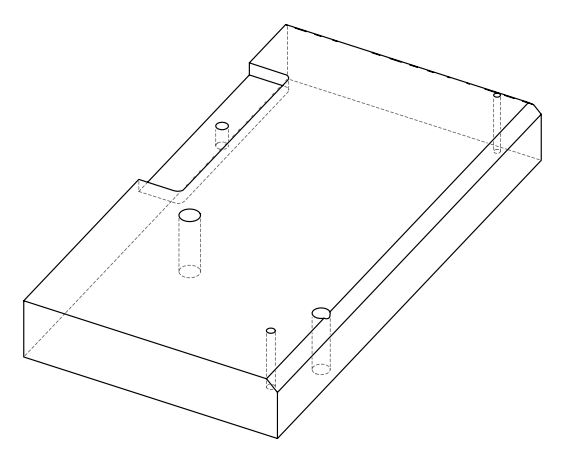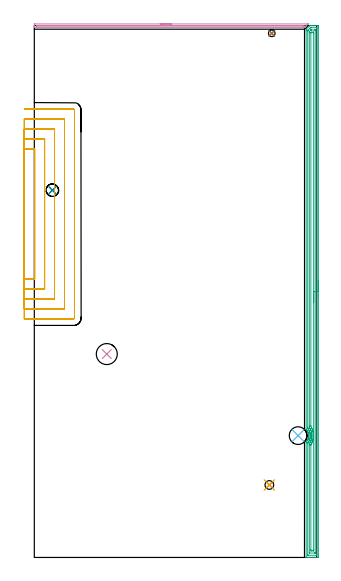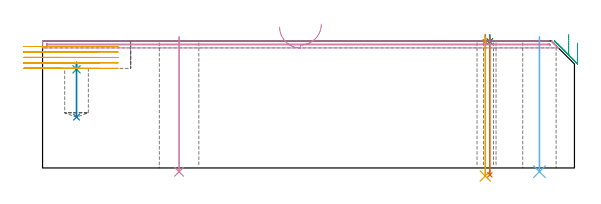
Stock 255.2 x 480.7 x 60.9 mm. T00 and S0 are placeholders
(PLAN: 11 operations, 7 tool changes, 44 min)
(1 SPOT_DRILL | STEP1HOLE_1 | NXT0321_9005460120000 | 0.03 min | 1 mm3)
(2 SPOT_DRILL_1 | STEP1HOLE_3 | NXT0321_9005460120000 | 0.03 min | 0 mm3)
(3 SPOT_DRILL_2 | STEP1POCKET | NXT0321_9005460120000 | 0.03 min | 1374 mm3)
(4 INDEXABLE_INSERT_DRILL_THROUGH_HOLE_FROM_SOLID | STEP1HOLE | NXT0302_009 | 0.26 min | 17232 mm3)
(5 DRILL_THROUGH_HOLE_INTO_CENTER | STEP1HOLE_1 | UGT0301_198 | 0.27 min | 2951 mm3)
(6 INDEXABLE_INSERT_DRILL_THROUGH_HOLE_FROM_SOLID_1 | STEP1HOLE_2 | NXT0302_003 | 0.26 min | 12213 mm3)
(7 DRILL_THROUGH_HOLE_INTO_CENTER_1 | STEP1HOLE_3 | UGT0301_455 | 0.27 min | 1691 mm3)
(8 DRILL_BLIND_HOLE_INTO_CENTER | STEP1POCKET | NXT0301_084 | 0.11 min | 2277 mm3)
(9 AREA_MILL | FG_CHAMFER_SURFACE | UGT0205_001 | 15.66 min | 29072 mm3)
(10 AREA_MILL_1 | FG_CHAMFER_SURFACE_1 | UGT0205_001 | 4.08 min | 1337 mm3)
(11 MILL_SLOT | SLOT_PARTIAL_RECTANGULAR | UGT0201_130 | Follow Part, ap 3, ae 75% | 23.03 min | 109897 mm3)
(TOOL NXT0321_9005460120000 | NC Spot Drill, 142deg, 12mm, Carbide, Uncoated | D12 PA142 FL30 Z2)
(TOOL NXT0302_009 | Index. Insert Drill 19mm [880-D1900L25-05] | D19 PA176 FL95 Z2)
(TOOL UGT0301_198 | Twist Drill 7.9 mm | D7.9 PA118 FL73 Z2)
(TOOL NXT0302_003 | Index. Insert Drill 16mm [880-D1600L20-05] | D16 PA176 FL80 Z2)
(TOOL UGT0301_455 | Carbide Drill 6.0 mm | D6 PA118 FL63 Z2)
(TOOL NXT0301_084 | Carbide Drill 11.3mm [860.1-1130-034A1-MM 2214] | D11.3 PA140 FL55 Z2)
(TOOL UGT0205_001 | Chamfer Mill 20 x 3 x 45 deg. | D20 FL50 Z2)
(TOOL UGT0201_130 | Carbide End Mill 12.0 | D12 FL15 Z4)
(OP 1 SPOT_DRILL)
G17 G21 G94 G90
T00 M6
G54
G17 G0 G90 X212.4 Y65.5 S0 M3
G43 Z70.9 H0
G94 G81 G98 Z60.56 F250. R63.9
G80
M5
M2
(OP 2 SPOT_DRILL_1)
G17 G21 G94 G90
T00 M6
G54
G17 G0 G90 X214.6 Y473.7 S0 M3
G43 Z70.9 H0
G94 G81 G98 Z60.642 F250. R63.9
G80
M5
M2
(OP 3 SPOT_DRILL_2)
G17 G21 G94 G90
T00 M6
G54
G17 G0 G90 X16.3 Y331.9 S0 M3
G43 Z70.9 H0
G94 G81 G98 Z47.314 F250. R50.8
G80
M5
M2
(OP 4 INDEXABLE_INSERT_DRILL_THROUGH_HOLE_FROM_SOLID)
G17 G21 G94 G90
T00 M6
G54
G17 G0 G90 X65.5 Y183.8 S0 M3
G43 Z70.9 H1
G94 G81 G98 Z-1.832 F250. R62.9
G80
M5
M2
(OP 5 DRILL_THROUGH_HOLE_INTO_CENTER)
G17 G21 G94 G90
T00 M6
G54
G17 G0 G90 X212.4 Y65.5 S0 M3
G43 Z70.9 H0
G94 G73 G98 Z-3.873 F250. Q7.197 R62.9
G80
M5
M2
(OP 6 INDEXABLE_INSERT_DRILL_THROUGH_HOLE_FROM_SOLID_1)
G17 G21 G94 G90
T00 M6
G54
G17 G0 G90 X238.4 Y110.1 S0 M3
G43 Z70.9 H1
G94 G81 G98 Z-1.779 F250. R62.9
G80
M5
M2
(OP 7 DRILL_THROUGH_HOLE_INTO_CENTER_1)
G17 G21 G94 G90
T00 M6
G54
G17 G0 G90 X214.6 Y473.7 S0 M3
G43 Z70.9 H0
G94 G73 G98 Z-3.303 F250. Q5.837 R62.9
G80
M5
M2
(OP 8 DRILL_BLIND_HOLE_INTO_CENTER)
G17 G21 G94 G90
T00 M6
G54
G17 G0 G90 X16.3 Y331.9 S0 M3
G43 Z70.9 H1
G94 G81 G98 Z24.4 F250. R49.8
G80
M5
M2
(OP 9 AREA_MILL)
G17 G21 G94 G90
T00 M6
G54
G17 G0 G90 X256.7 Y250.35 S1061 M3
G43 Z70.9 H0
Z59.9
G94 G1 Y250.312 Z59.028 F250.
Y250.198 Z58.164
Y250.009 Z57.312
Y249.747 Z56.48
Y249.413 Z55.674
Y249.01 Z54.9
Y248.542 Z54.164
Y248.01 Z53.472
Y247.421 Z52.829
Y246.778 Z52.24
Y246.086 Z51.708
Y245.35 Z51.24
Y244.576 Z50.837
Y243.77 Z50.503
Y242.938 Z50.241
Y242.087 Z50.052
Y241.222 Z49.938
Y240.35 Z49.9
Y0.908
X256.699 Y0.611 Z49.901
X256.693 Y0.022 Z49.904
X256.692 Y0.007 Z49.906
X256.105 Y0. Z50.493
X248.971 Z57.624
X248.409 Z58.188
X248.079 Z58.517
X247.517 Z59.08
X247.187 Z59.408
X246.528 Z60.071
X246.14 Z60.459
X245.754 Y0.003 Z60.837
X245.705 Y0.006 Z60.885
X245.702 Y0.007 Z60.888
X245.7 Y0.165 Z60.9
Y104.186
X245.705 Y104.449 Z60.891
X245.836 Y104.602 Z60.761
X246.089 Y104.891 Z60.51
X246.295 Y105.15 Z60.301
X246.447 Y105.339 Z60.149
X246.597 Y105.548 Z60.003
X246.676 Y105.674 Z59.923
X246.741 Y105.779 Z59.855
X246.81 Y105.887 Z59.787
X247.011 Y106.234 Z59.587
X247.102 Y106.418 Z59.495
X247.187 Y106.588 Z59.412
X247.232 Y106.677 Z59.367
X247.272 Y106.769 Z59.327
X247.313 Y106.864 Z59.283
X247.401 Y107.06 Z59.199
X247.431 Y107.128 Z59.169
X247.483 Y107.261 Z59.116
X247.61 Y107.639 Z58.989
X247.66 Y107.811 Z58.939
X247.721 Y108.022 Z58.877
X247.763 Y108.204 Z58.834
X247.826 Y108.468 Z58.773
X247.856 Y108.636 Z58.743
X247.906 Y108.916 Z58.693
X247.959 Y109.363 Z58.639
X247.97 Y109.556 Z58.626
X247.983 Y109.807 Z58.606
X247.984 Y109.81
X247.987 Y109.94 Z58.608
Y110.096 Z58.604
X247.988 Y110.149 Z58.605
X247.987 Y110.183 Z58.604
X247.988 Y110.257 Z58.605
X247.977 Y110.465 Z58.613
X247.967 Y110.715 Z58.63
X247.958 Y110.801 Z58.638
X247.952 Y110.858 Z58.645
X247.946 Y110.917 Z58.65
X247.927 Y111.086 Z58.666
X247.921 Y111.152 Z58.673
X247.892 Y111.329 Z58.701
X247.852 Y111.598 Z58.746
X247.755 Y112.047 Z58.844
X247.63 Y112.492 Z58.966
X247.57 Y112.668 Z59.023
X247.514 Y112.847 Z59.086
X247.483 Y112.939 Z59.116
X247.412 Y113.114 Z59.183
X247.393 Y113.164 Z59.203
X247.298 Y113.386 Z59.301
X247.076 Y113.837 Z59.523
X246.831 Y114.281 Z59.767
X246.596 Y114.651 Z60.002
X246.405 Y114.917 Z60.19
X246.295 Y115.06 Z60.302
X246.207 Y115.175 Z60.392
X245.728 Y115.723 Z60.87
X245.706 Y115.76 Z60.892
X245.7 Y115.793 Z60.9
Y476.517
X245.707 Y477.4 Z60.893
X245.713 Y477.41 Z60.887
X245.85 Y477.55 Z60.749
X248.698 Y480.398 Z57.901
X248.835 Y480.535 Z57.764
X248.971 Y480.666 Z57.628
X248.997 Y480.69 Z57.601
X249.63 Y480.7 Z56.97
X251.084 Z55.513
X254.04 Z52.556
X255.824 Z50.773
X256.105 Y480.698 Z50.492
X256.692 Y480.693 Z49.906
X256.693 Y480.678 Z49.904
X256.699 Y480.089 Z49.901
X256.7 Y479.492 Z49.9
Y240.35
X255.286 Z51.314
Y2.324
X255.279 Y2.016 Z51.321
X255.261 Y2.01 Z51.339
X255.213 Y2.007 Z51.387
X254.717 Y2.001 Z51.883
X247.583 Z59.017
X247.187 Y2.005 Z59.413
X247.132 Y2.009 Z59.468
X247.121 Y2.011 Z59.479
X247.118 Y2.081 Z59.482
X247.116 Y2.178 Z59.484
X247.114 Y2.47 Z59.486
X247.115 Y103.293 Z59.485
Y103.365
X247.118 Y103.438 Z59.482
X247.121 Y103.484 Z59.479
X247.135 Y103.516 Z59.465
X247.187 Y103.589 Z59.413
X247.442 Y103.93 Z59.158
X247.623 Y104.186 Z58.977
X247.8 Y104.465 Z58.8
X248.079 Y104.925 Z58.521
X248.134 Y105.023 Z58.466
X248.163 Y105.079 Z58.437
X248.426 Y105.624 Z58.174
X248.583 Y105.971 Z58.017
X248.651 Y106.132 Z57.949
X248.695 Y106.247 Z57.905
X248.912 Y106.864 Z57.688
X248.921 Y106.889 Z57.679
X248.927 Y106.908 Z57.673
X248.971 Y107.063 Z57.629
X249.11 Y107.618 Z57.49
X249.142 Y107.757 Z57.458
X249.259 Y108.361 Z57.341
X249.302 Y108.65 Z57.298
X249.359 Y109.154 Z57.241
X249.384 Y109.543 Z57.216
X249.398 Y110.008 Z57.202
X249.394 Y110.436 Z57.206
X249.368 Y110.931 Z57.232
X249.327 Y111.329 Z57.273
X249.239 Y111.953 Z57.361
X249.19 Y112.222 Z57.41
X249.109 Y112.592 Z57.491
X248.981 Y113.104 Z57.619
X248.978 Y113.114 Z57.622
X248.971 Y113.141 Z57.629
X248.754 Y113.793 Z57.846
X248.673 Y114.007 Z57.927
X248.457 Y114.521 Z58.143
X248.268 Y114.9 Z58.332
X248.079 Y115.256 Z58.521
X247.763 Y115.793 Z58.837
X247.534 Y116.139 Z59.066
X247.187 Y116.619 Z59.413
X247.142 Y116.686 Z59.458
X247.121 Y116.726 Z59.479
X247.119 Y116.754 Z59.481
X247.114 Y117.579 Z59.486
Y117.652
Y475.77
X247.116 Y475.916 Z59.484
X247.121 Y476.208 Z59.479
X247.125 Y476.363 Z59.475
X247.142 Y476.385 Z59.458
X247.187 Y476.436 Z59.413
X247.227 Y476.477 Z59.373
X247.267 Y476.517 Z59.333
X249.054 Y478.303 Z57.546
X249.472 Y478.694 Z57.128
X249.862 Y478.697 Z56.738
X250.358 Y478.7 Z56.242
X254.817 Y478.699 Z51.783
X255.213 Y478.695 Z51.387
X255.268 Y478.692 Z51.332
X255.279 Y478.689 Z51.321
X255.282 Y478.619 Z51.318
X255.284 Y478.522 Z51.316
X255.286 Y478.376 Z51.314
Y478.303
Y240.35
X253.872 Z52.728
X253.871 Y4.183 Z52.729
X253.87 Y4.072 Z52.73
X253.867 Y4.019 Z52.733
X253.866 Y4.012 Z52.734
X253.846 Y4.008 Z52.754
X253.795 Y4.004 Z52.805
X253.612 Y4. Z52.988
X248.971 Z57.629
X248.788 Y4.002 Z57.812
X248.666 Y4.005 Z57.934
X248.57 Y4.01 Z58.03
X248.535 Y4.018 Z58.065
X248.534 Y4.037 Z58.066
X248.531 Y4.183 Z58.069
X248.529 Y4.625 Z58.071
Y101.507
X248.53 Y101.949 Z58.07
X248.533 Y102.4 Z58.067
X248.535 Y102.617 Z58.065
X248.971 Y103.312 Z57.629
X249.285 Y103.871 Z57.315
X249.443 Y104.186 Z57.157
X249.58 Y104.468 Z57.02
X249.86 Y105.079 Z56.74
X249.862 Y105.085 Z56.738
X250.093 Y105.741 Z56.507
X250.172 Y105.971 Z56.428
X250.305 Y106.422 Z56.295
X250.421 Y106.864 Z56.179
X250.486 Y107.133 Z56.114
X250.61 Y107.757 Z55.99
X250.632 Y107.88 Z55.968
X250.741 Y108.65 Z55.859
X250.743 Y108.662 Z55.857
X250.754 Y108.762 Z55.846
X250.803 Y109.494 Z55.797
X250.805 Y109.543 Z55.795
X250.812 Y109.957 Z55.788
X250.813 Y110.377 Z55.787
X250.811 Y110.436 Z55.789
X250.764 Y111.319 Z55.836
X250.763 Y111.329 Z55.837
X250.754 Y111.416 Z55.846
X250.646 Y112.222 Z55.954
X250.626 Y112.349 Z55.974
X250.475 Y113.114 Z56.125
X250.383 Y113.486 Z56.217
X250.238 Y114.007 Z56.362
X249.994 Y114.769 Z56.606
X249.944 Y114.9 Z56.656
X249.862 Y115.104 Z56.738
X249.653 Y115.584 Z56.947
X249.551 Y115.793 Z57.049
X249.234 Y116.422 Z57.366
X249.083 Y116.686 Z57.517
X248.971 Y116.875 Z57.629
X248.535 Y117.579 Z58.065
X248.531 Y118.019 Z58.069
X248.529 Y118.472 Z58.071
Y118.914
Y474.281
X248.53 Y474.731 Z58.07
X248.532 Y475.17 Z58.068
X248.535 Y475.285 Z58.065
X248.543 Y475.332 Z58.057
X248.578 Y475.37 Z58.022
X248.824 Y475.624 Z57.776
X249.717 Y476.517 Z56.883
X249.791 Y476.589 Z56.809
X249.862 Y476.653 Z56.738
X249.909 Y476.69 Z56.691
X249.951 Y476.694 Z56.649
X250.04 Y476.697 Z56.56
X250.217 Y476.699 Z56.383
X250.571 Y476.7 Z56.029
X253.247 Z53.353
X253.429 Z53.171
X253.612 Y476.698 Z52.988
X253.734 Y476.695 Z52.866
X253.831 Y476.69 Z52.769
X253.865 Y476.682 Z52.735
X253.866 Y476.664 Z52.734
X253.869 Y476.517 Z52.731
X253.871 Y476.075 Z52.729
X253.872 Y240.35 Z52.728
X252.457 Z54.143
Y6.862
X252.451 Y6.056 Z54.149
X252.446 Y6.01 Z54.154
X252.399 Y6.007 Z54.201
X252.291 Y6.003 Z54.309
X252.076 Y6.001 Z54.524
X251.646 Y6. Z54.954
X250.754 Z55.846
X250.31 Y6.001 Z56.29
X250.104 Y6.003 Z56.496
X250.001 Y6.007 Z56.599
X249.955 Y6.01 Z56.645
X249.95 Y6.042 Z56.65
X249.943 Y6.781 Z56.657
Y6.862
Y101.507
X249.947 Y101.71 Z56.653
X249.95 Y101.81 Z56.65
X249.957 Y101.855 Z56.643
X250.265 Y102.4 Z56.335
X250.439 Y102.715 Z56.161
X250.733 Y103.293 Z55.867
X250.74 Y103.307 Z55.86
X250.754 Y103.337 Z55.846
X251.011 Y103.929 Z55.589
X251.118 Y104.186 Z55.482
X251.259 Y104.573 Z55.341
X251.437 Y105.079 Z55.163
X251.488 Y105.236 Z55.112
X251.646 Y105.761 Z54.954
X251.69 Y105.927 Z54.91
X251.701 Y105.971 Z54.899
X251.825 Y106.486 Z54.775
X251.862 Y106.648 Z54.738
X251.906 Y106.864 Z54.694
X251.935 Y107.016 Z54.665
X252.004 Y107.398 Z54.596
X252.057 Y107.757 Z54.543
X252.091 Y107.999 Z54.509
X252.113 Y108.182 Z54.487
X252.161 Y108.65 Z54.439
X252.177 Y108.828 Z54.423
X252.189 Y108.999 Z54.411
X252.218 Y109.543 Z54.382
X252.224 Y109.704 Z54.376
X252.227 Y109.854 Z54.373
X252.224 Y110.436 Z54.376
X252.221 Y110.587 Z54.379
X252.213 Y110.761 Z54.387
X252.179 Y111.329 Z54.421
X252.165 Y111.525 Z54.435
X252.147 Y111.72 Z54.453
X252.086 Y112.222 Z54.514
X252.058 Y112.431 Z54.542
X252.011 Y112.749 Z54.589
X251.943 Y113.114 Z54.657
X251.827 Y113.705 Z54.773
X251.795 Y113.859 Z54.805
X251.757 Y114.007 Z54.843
X251.646 Y114.429 Z54.954
X251.506 Y114.9 Z55.094
X251.443 Y115.103 Z55.157
X251.206 Y115.793 Z55.394
X250.905 Y116.535 Z55.695
X250.837 Y116.686 Z55.763
X250.754 Y116.858 Z55.846
X250.382 Y117.579 Z56.218
X249.95 Y118.384 Z56.65
X249.943 Y119.365 Z56.657
Y473.838
X249.949 Y474.244 Z56.651
X249.95 Y474.29 Z56.65
X249.978 Y474.321 Z56.622
X250.032 Y474.379 Z56.568
X250.123 Y474.47 Z56.477
X250.334 Y474.674 Z56.266
X250.754 Y474.698 Z55.846
X250.786 Y474.699 Z55.814
X251.646 Y474.7 Z54.954
X252.09 Y474.699 Z54.51
X252.296 Y474.697 Z54.304
X252.399 Y474.693 Z54.201
X252.445 Y474.69 Z54.155
X252.45 Y474.658 Z54.15
X252.457 Y473.919 Z54.143
Y473.838
Y240.35
Y239.478 Z54.181
Y238.614 Z54.295
Y237.762 Z54.483
Y236.93 Z54.746
Y236.124 Z55.08
Y235.35 Z55.482
Y234.614 Z55.951
Y233.922 Z56.482
Y233.279 Z57.072
Y232.69 Z57.715
Y232.159 Z58.407
Y231.69 Z59.143
Y231.287 Z59.916
Y230.953 Z60.722
Y230.691 Z61.554
Y230.502 Z62.406
Y230.388 Z63.271
Y230.35 Z64.143
G0 Z70.9
M5
M2
(OP 10 AREA_MILL_1)
G17 G21 G94 G90
T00 M6
G54
G17 G0 G90 X113.75 Y482.2 S1061 M3
G43 Z70.9 H0
Z67.6
G94 G1 X113.788 Z66.728 F250.
X113.902 Z65.863
X114.091 Z65.012
X114.353 Z64.18
X114.687 Z63.374
X115.09 Z62.6
X115.558 Z61.864
X116.09 Z61.172
X116.679 Z60.529
X117.322 Z59.94
X118.014 Z59.408
X118.75 Z58.94
X119.524 Z58.537
X120.33 Z58.203
X121.162 Z57.941
X122.014 Z57.752
X122.878 Z57.638
X123.75 Z57.6
X247.491 Y482.199 Z57.599
X247.493 Y482.197 Z57.601
X247.491 Y482.19 Z57.608
X247.069 Y481.769 Z58.031
X246.725 Y481.423 Z58.373
X246.248 Y480.948 Z58.852
X246.004 Y480.702 Z59.095
X245.852 Y480.55 Z59.245
X245.705 Y480.404 Z59.394
X245.557 Y480.256 Z59.542
X245.415 Y480.113 Z59.682
X245.277 Y479.976 Z59.821
X245.111 Y479.81 Z59.988
X244.978 Y479.677 Z60.12
X244.85 Y479.549 Z60.249
X244.665 Y479.364 Z60.434
X244.541 Y479.24 Z60.557
X244.219 Y478.921 Z60.879
X244.2 Y478.907 Z60.893
X243.327 Y478.9 Z60.9
X0.158
X0.01 Y478.902 Z60.888
X0.002 Y479.019 Z60.773
X0. Y479.141 Z60.659
Y479.495 Z60.304
Y480.113 Z59.681
Y482.169 Z57.628
X0.003 Y482.192 Z57.606
X0.332 Y482.2 Z57.6
X123.75
Y480.786 Z59.014
X243.121 Y480.785 Z59.015
X243.326 Y480.784 Z59.016
X243.536 Y480.782 Z59.018
X243.615 Y480.779 Z59.021
X243.579 Y480.739 Z59.061
X243.422 Y480.575 Z59.225
X243.326 Y480.478 Z59.323
X243.205 Y480.363 Z59.437
X243.167 Y480.329 Z59.471
X243.115 Y480.32 Z59.48
X242.916 Y480.318 Z59.482
X242.434 Y480.315 Z59.485
X2.389
X2.182 Y480.316 Z59.484
X2.047 Y480.319 Z59.481
X2.018 Y480.321 Z59.479
X2.01 Y480.334 Z59.466
X2.007 Y480.36 Z59.44
X2.003 Y480.491 Z59.309
X2.01 Y480.761 Z59.039
X2.02 Y480.78 Z59.02
X2.032 Y480.782 Z59.018
X2.067 Y480.784 Z59.016
X2.14 Y480.785 Z59.015
X2.286 Y480.786 Z59.014
X123.75
X124.622 Z59.052
X125.486 Z59.166
X126.338 Z59.355
X127.17 Z59.617
X127.976 Z59.951
X128.75 Z60.354
X129.486 Z60.823
X130.178 Z61.354
X130.821 Z61.943
X131.41 Z62.586
X131.942 Z63.278
X132.41 Z64.014
X132.813 Z64.788
X133.147 Z65.594
X133.409 Z66.426
X133.598 Z67.278
X133.712 Z68.143
X133.75 Z69.014
G0 Z70.9
M5
M2
(OP 11 MILL_SLOT)
G17 G21 G94 G90
T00 M6
G54
G17 G0 G90 X-9. Y251.7 S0 M3
G43 Z70.901 H0
Z58.281
G94 G1 X-6. F250.
X0.3 F500.
Y369.1
X-6.
X-9. F250.
Y242.7
X-6.
X9.3 F500.
Y378.1
X-6.
X-9. F250.
Y233.7
X-6.
X18.3 F500.
Y387.1
X-6.
X-9. F250.
Y224.7
X-6.
X27.3 F500.
Y396.1
X-6.
X-9. F250.
Y215.7
X-6.
X35.6 F500.
G3 X36.3 Y216.4 R0.7
G1 Y404.4
G3 X35.6 Y405.1 R0.7
G1 X-6.
X-9. F250.
G0 Y251.7 Z55.661
G1 X-6.
X0.3 F500.
Y369.1
X-6.
X-9. F250.
Y242.7
X-6.
X9.3 F500.
Y378.1
X-6.
X-9. F250.
Y233.7
X-6.
X18.3 F500.
Y387.1
X-6.
X-9. F250.
Y224.7
X-6.
X27.3 F500.
Y396.1
X-6.
X-9. F250.
Y215.7
X-6.
X35.6 F500.
G3 X36.3 Y216.4 R0.7
G1 Y404.4
G3 X35.6 Y405.1 R0.7
G1 X-6.
X-9. F250.
G0 Y251.7 Z53.04
G1 X-6.
X0.3 F500.
Y369.1
X-6.
X-9. F250.
Y242.7
X-6.
X9.3 F500.
Y378.1
X-6.
X-9. F250.
Y233.7
X-6.
X18.3 F500.
Y387.1
X-6.
X-9. F250.
Y224.7
X-6.
X27.3 F500.
Y396.1
X-6.
X-9. F250.
Y215.7
X-6.
X35.6 F500.
G3 X36.3 Y216.4 R0.7
G1 Y404.4
G3 X35.6 Y405.1 R0.7
G1 X-6.
X-9. F250.
G0 Y251.7 Z50.42
G1 X-6.
X0.3 F500.
Y369.1
X-6.
X-9. F250.
Y242.7
X-6.
X9.3 F500.
Y378.1
X-6.
X-9. F250.
Y233.7
X-6.
X18.3 F500.
Y387.1
X-6.
X-9. F250.
Y224.7
X-6.
X27.3 F500.
Y396.1
X-6.
X-9. F250.
Y215.7
X-6.
X35.6 F500.
G3 X36.3 Y216.4 R0.7
G1 Y404.4
G3 X35.6 Y405.1 R0.7
G1 X-6.
X-9. F250.
G0 Y251.7 Z47.8
G1 X-6.
X0.3 F500.
Y369.1
X-6.
X-9. F250.
Y242.7
X-6.
X9.3 F500.
Y378.1
X-6.
X-9. F250.
Y233.7
X-6.
X18.3 F500.
Y387.1
X-6.
X-9. F250.
Y224.7
X-6.
X27.3 F500.
Y396.1
X-6.
X-9. F250.
Y215.7
X-6.
X35.6 F500.
G3 X36.3 Y216.4 R0.7
G1 Y404.4
G3 X35.6 Y405.1 R0.7
G1 X-6.
X-9. F250.
G0 Z70.901
M5
M2
